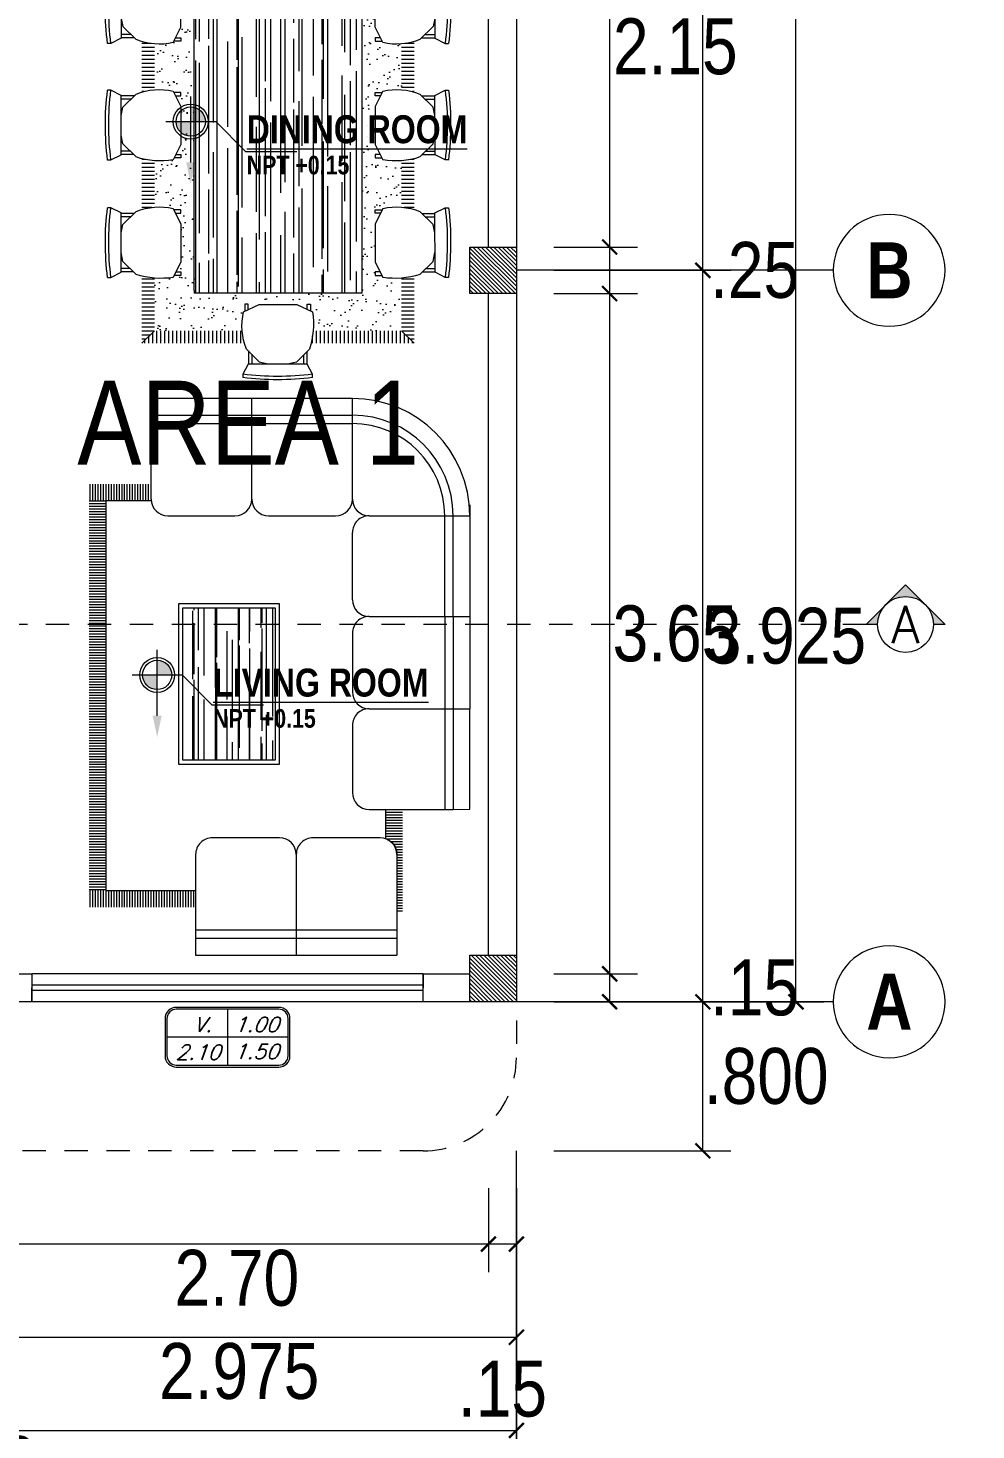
# Model space of a CAD drawing. Header units: millimetres. Extents: x 68 to 194, y 47 to 103.
# Drawn here: x 75.53 to 80.62, y 84.31 to 91.83 of the extents above; entities that cross this region are included whole.
import ezdxf
from ezdxf.enums import TextEntityAlignment as Align

# ---------------------------------------------------------------- set-up
doc = ezdxf.new("R2010")
doc.units = ezdxf.units.MM
doc.linetypes.add('DASHED2', pattern=[0.375, 0.25, -0.125])
for name, color, linetype, lineweight in [('A_Bloques', 56, 'Continuous', 15), ('A_Detalle de Vanos', 250, 'Continuous', 5), ('A_Muro con Techo', 232, 'Continuous', 40), ('A_Texto', 43, 'Continuous', 9), ('A_Ventana', 140, 'Continuous', 9), ('E_Columna', 3, 'Continuous', 25), ('G_Cortes', 3, 'Continuous', 60), ('G_Ejes', 253, 'Continuous', 20), ('G_Proyección', 8, 'DASHED2', 15), ('G_Texto', 122, 'Continuous', 20)]:
    doc.layers.add(name, color=color, linetype=linetype, lineweight=lineweight)
doc.layers.add('G_Acotación', color=171, linetype='Continuous')
doc.styles.add('4MM', font='romans.shx', dxfattribs={"height": 0.2})
doc.styles.add('Acotacion', font='ARIALN.TTF')
doc.styles.add('AMBIENTES', font='ARIALNB.TTF', dxfattribs={"height": 0.15})
doc.styles.add('Arial Marron', font='ARIALN.TTF')
doc.styles.add('Cotas', font='ARIALNB.TTF', dxfattribs={"height": 0.1})
doc.styles.add('Eje', font='ARIALNB.TTF', dxfattribs={"height": 0.3})
doc.styles.add('LETRAS', font='simplex1.shx', dxfattribs={"oblique": 20})
doc.dimstyles.new('Lenin_50', dxfattribs={"dimtxt": 0.3, "dimasz": 0.08, "dimexe": 0.15, "dimexo": 0.2, "dimgap": 0.03, "dimtad": 2, "dimtih": 1, "dimtoh": 1, "dimlfac": -1, "dimzin": 4, "dimdsep": 46, "dimtxsty": 'Acotacion', "dimblk": 'ARCHTICK', "dimcen": 0.08, "dimclrd": 256, "dimclre": 256, "dimclrt": 4, "dimazin": 1, "dimtm": 1e-09, "dimtfac": 1, "dimtmove": 2, "dimatfit": 2, "dimfxl": 0, "dimtolj": 1, "dimlwd": 13, "dimlwe": 18, "dimarcsym": 0})
pattern_1 = [(180, (-138.506639, -76.311573), (0, 0.015875), [])]
pattern_2 = [(90, (-138.506639, -76.311573), (0.015875, 1e-18), [])]

# ---------------------------------------------------------------- blocks, each defined once
blk = doc.blocks.new('Sala 02')
h = blk.add_hatch()
h.set_pattern_fill('LINE,_O', color=256, scale=0.005)
h.set_pattern_definition(pattern_1)
edge = h.paths.add_edge_path()
edge.add_line((0.4348, 3.0575), (0.4018, 3.0575))
edge.add_line((0.4018, 3.0575), (0.4018, 2.45))
edge.add_line((0.4018, 2.45), (0.5007, 2.45))
edge.add_line((0.5007, 2.45), (0.5007, 2.6256))
edge.add_arc((0.5348, 2.7196), 0.1, 180.00153, 250.06437, ccw=False)
edge.add_line((0.4348, 2.7196), (0.4348, 3.0575))
h = blk.add_hatch()
h.set_pattern_fill('LINE,_O', color=256, scale=0.005, angle=90)
h.set_pattern_definition(pattern_2)
h.paths.add_polyline_path([(2.2692, 3.0326), (2.2692, 2.9336), (1.6348, 2.9336), (1.6348, 3.0325)])
h = blk.add_hatch()
h.set_pattern_fill('LINE,_O', color=256, scale=0.005)
h.set_pattern_definition(pattern_1)
h.paths.add_polyline_path([(2.1703, 2.9336), (2.2692, 2.9336), (2.2692, 0.6097), (2.1703, 0.6097)])
h = blk.add_hatch()
h.set_pattern_fill('AR-RROOF', color=256, scale=0.004, angle=90, style=0)
h.paths.add_polyline_path([(1.1592, 1.2505), (1.7124, 1.2505), (1.7124, 2.1547), (1.1592, 2.1547)])
h = blk.add_hatch()
h.set_pattern_fill('LINE,_O', color=256, scale=0.005, angle=90)
h.set_pattern_definition(pattern_2)
h.paths.add_polyline_path([(2.2692, 0.6097), (2.2692, 0.5108), (1.9001, 0.5108), (1.9001, 0.6097)])
at = {"color": 0, "linetype": 'Continuous', "lineweight": 5}
for p, q in [((0.4347, 3.2196), (0.4347, 3.3196)), ((0.4347, 3.2196), (0.4347, 3.3196)), ((0.4348, 2.7196), (0.4347, 3.3196)), ((1.0347, 3.3196), (0.4347, 3.3196)), ((1.0347, 3.2196), (1.0347, 3.3196)), ((1.0347, 3.2196), (1.0347, 3.3196)), ((1.0348, 2.7196), (1.0347, 3.3196)), ((1.6347, 3.3196), (1.0347, 3.3196)), ((1.0347, 3.2196), (1.0347, 3.3196)), ((1.6347, 3.2196), (1.6347, 3.3196)), ((1.6347, 3.2196), (1.6347, 3.3196)), ((1.6347, 3.2196), (1.6347, 3.3196)), ((1.6348, 2.7196), (1.6347, 3.3196)), ((0.4347, 3.2196), (1.0347, 3.2196)), ((0.4348, 2.7196), (0.4347, 3.2196)), ((1.0347, 3.2196), (1.6347, 3.2196)), ((1.0348, 2.7196), (1.0347, 3.2196)), ((1.0348, 2.7196), (1.0347, 3.2196)), ((1.6348, 2.7196), (1.6347, 3.2196)), ((1.6348, 2.7196), (1.6347, 3.2196)), ((0.4347, 3.1696), (1.0347, 3.1696)), ((1.0347, 3.1696), (1.6347, 3.1696)), ((0.5348, 2.6196), (0.9348, 2.6196)), ((1.1348, 2.6196), (1.5348, 2.6196)), ((0.1, 2.45), (0, 2.4499)), ((0, 2.4499), (0, 1.8499)), ((0.6, 2.45), (0.1, 2.45)), ((0.1, 1.85), (0.1, 2.45)), ((0.15, 1.85), (0.15, 2.45)), ((0.7, 1.95), (0.7, 2.35)), ((0.6, 1.85), (0, 1.8499)), ((0.1, 1.85), (0, 1.8499)), ((0.1, 1.85), (0, 1.8499)), ((0.1, 1.85), (0, 1.8499)), ((0.1, 1.85), (0, 1.8499)), ((0.1, 1.85), (0, 1.8499)), ((0, 0.634), (0, 1.8499)), ((0.1, 1.3), (0.1, 1.9)), ((0.6, 1.85), (0.1, 1.85)), ((0.6, 1.85), (0.1, 1.85)), ((0.6, 1.85), (0.1, 1.85)), ((0.6, 1.85), (0.1, 1.85)), ((0.15, 1.3), (0.15, 1.9)), ((0.7, 1.4), (0.7, 1.75)), ((0.1, 1.3), (0, 1.2999)), ((0.1, 1.3), (0, 1.2999)), ((0.1, 1.3), (0.1, 0.7)), ((0.6, 1.3), (0.1, 1.3)), ((0.6, 1.3), (0.1, 1.3)), ((0.15, 1.3), (0.15, 0.7)), ((0.7, 1.2), (0.7, 0.8)), ((0.1, 0.7), (0, 0.6999)), ((0.6, 0.7), (0.1, 0.7)), ((1.2, 0.7), (0.8, 0.7)), ((1.8, 0.7), (1.4, 0.7)), ((0.7001, 0.6), (0.7001, 0.1)), ((1.3001, 0.6), (1.3001, 0.1)), ((1.3001, 0.6), (1.3001, 0.1)), ((1.3001, 0.6), (1.3001, 0.1)), ((1.9001, 0.6), (1.9001, 0.1)), ((1.9001, 0.6), (1.9001, 0)), ((1.3001, 0.15), (0.7001, 0.15)), ((0.7001, 0.1), (0.7001, 0)), ((1.3001, 0.1), (0.7001, 0.1)), ((1.9001, 0.15), (1.3001, 0.15)), ((1.9001, 0.1), (1.3001, 0.1)), ((1.3001, 0.1), (1.3001, 0)), ((1.3001, 0.1), (1.3001, 0)), ((1.3001, 0.1), (1.3001, 0)), ((1.9001, 0.1), (1.9001, 0)), ((1.9001, 0.1), (1.9001, 0)), ((1.3001, 0), (1.9001, 0)), ((0.7001, 0), (1.3001, 0))]:
    blk.add_line(p, q, dxfattribs=at)
at = {"color": 0}
for p, q in [((1.1592, 2.1547), (1.1592, 1.2505)), ((1.7124, 2.1547), (1.1592, 2.1547)), ((1.7124, 1.2505), (1.7124, 2.1547)), ((1.1592, 1.2505), (1.7124, 1.2505))]:
    blk.add_line(p, q, dxfattribs=at)
for points in [[(1.8996, 0.6097), (2.1703, 0.6097), (2.1703, 2.9336), (1.6348, 2.9336)], [(0.5007, 2.6256), (0.5007, 2.45)]]:
    blk.add_lwpolyline(points)
blk.add_lwpolyline([(0.5029, 2.6248, -0.322044), (0.4348, 2.7196), (0.4348, 2.8575)], format="xyb")
for points in [[(1.1342, 1.2255), (1.7374, 1.2255), (1.7374, 2.1797), (1.1342, 2.1797)], [(1.1592, 1.2505), (1.7124, 1.2505), (1.7124, 2.1547), (1.1592, 2.1547)]]:
    blk.add_lwpolyline(points, close=True)
at = {"color": 0, "linetype": 'Continuous', "lineweight": 5}
for centre, radius, start, end in [((0.5348, 2.7196), 0.1, 180.00153, 270.00153), ((0.9348, 2.7196), 0.1, 270.00153, 0.00153), ((1.1348, 2.7196), 0.1, 180.00153, 270.00153), ((1.5348, 2.7196), 0.1, 270.00153, 0.00153), ((0.6, 2.35), 0.1, 0.00153, 90.00153), ((0.6, 1.95), 0.1, 270.00153, 0.00153), ((0.6, 1.75), 0.1, 0.00153, 90.00153), ((0.6, 1.75), 0.1, 0.00153, 90.00153), ((0.6, 1.4), 0.1, 270.00153, 0.00153), ((0.6, 1.2), 0.1, 0.00153, 90.00153), ((0.6, 0.8), 0.1, 270.00153, 0.00153), ((0.7, 0.7), 0.7, 180.00153, 270.00153), ((0.7, 0.7), 0.6, 180.00153, 270.00153), ((0.7, 0.7), 0.55, 180.00153, 270.00153), ((0.6001, 0.6), 0.1, 0.00153, 90.00153), ((0.8001, 0.6), 0.1, 90.00153, 180.00153), ((1.2001, 0.6), 0.1, 0.00153, 90.00153), ((1.4001, 0.6), 0.1, 90.00153, 180.00153), ((1.8001, 0.6), 0.1, 0.00153, 90.00153)]:
    blk.add_arc(centre, radius, start, end, dxfattribs=at)
blk = doc.blocks.new('Comedor 8S')
at = {"ltscale": 0.025}
h = blk.add_hatch(dxfattribs=at)
h.set_pattern_fill('LINE', color=256, scale=0.0075, style=0)
h.set_pattern_definition([(360, (-247.486458, 162.220055), (6e-18, 0.0238125), [])])
h.paths.add_polyline_path([(1.3059, -0.8119), (1.3059, -0.1974, -0.041033), (1.2309, -0.2098), (1.2309, -0.7369)])
h.paths.add_polyline_path([(1.3059, 0.1996), (1.3059, 0.8119), (1.2309, 0.7369), (1.2309, 0.2137, -0.052749)])
h.paths.add_polyline_path([(-1.2309, 0.2146), (-1.2309, 0.7369), (-1.3059, 0.8119), (-1.3059, 0.204, -0.052364)])
h.paths.add_polyline_path([(-1.2309, -0.7369), (-1.2309, -0.2108, -0.040826), (-1.3059, -0.2011), (-1.3059, -0.8119)])
h = blk.add_hatch(dxfattribs=at)
h.set_pattern_fill('LINE', color=256, scale=0.0075, angle=-90, style=0)
h.set_pattern_definition([(270, (-247.486458, 162.220055), (0.0238125, -4e-18), [])])
h.paths.add_polyline_path([(-0.8895, -0.8119, -0.041209), (-0.9019, -0.7366), (-1.2309, -0.7369), (-1.3059, -0.8119)])
h.paths.add_polyline_path([(-0.1917, -0.8119, -0.052758), (-0.2058, -0.7369), (-0.4785, -0.7369, -0.052758), (-0.4926, -0.8119)])
h.paths.add_polyline_path([(0.5083, -0.8119, -0.052758), (0.4942, -0.7369), (0.2176, -0.7369, -0.041038), (0.2052, -0.8119)])
h.paths.add_polyline_path([(1.3059, -0.8119), (1.2309, -0.7369), (0.9176, -0.7369, -0.041038), (0.9052, -0.8119)])
h.paths.add_polyline_path([(1.2309, 0.7369), (1.3059, 0.8119), (0.9052, 0.8119, -0.041038), (0.9176, 0.7369)])
h.paths.add_polyline_path([(0.4942, 0.7369, -0.052758), (0.5083, 0.8119), (0.2052, 0.8119, -0.041038), (0.2176, 0.7369)])
h.paths.add_polyline_path([(-0.2058, 0.7369, -0.052758), (-0.1917, 0.8119), (-0.4926, 0.8119, -0.052758), (-0.4785, 0.7369)])
h.paths.add_polyline_path([(-0.9019, 0.7366, -0.041209), (-0.8895, 0.8119), (-1.3059, 0.8119), (-1.2309, 0.7369)])
h = blk.add_hatch()
h.set_pattern_fill('AR-SAND', color=256, scale=0.0025, angle=-90, style=0)
h.set_pattern_definition([(307.5, (-247.48646, 162.06034), (0.12235331, 0.004000078), [0, -0.09652, 0, -0.10795, 0, -0.1031875]), (277.5, (-247.48646, 162.06034), (0.179206275, -0.11238082), [0, -0.05207, 0, -0.086995, 0, -0.0333375]), (237.5, (-247.48646, 162.13844), (0.000359296, -0.197748093), [0, -0.03175, 0, -0.1143, 0, -0.149225]), (227.5, (-247.48646, 162.13844), (0.05573233, -0.19088911), [0, -0.015875, 0, -0.07493, 0, -0.085725])])
h.paths.add_polyline_path([(1.2309, -0.2098, -0.060465), (1.1192, -0.2053), (1.1133, -0.1932), (1.0732, -0.1932), (1.0732, -0.1731), (1.1035, -0.1731), (1.0742, -0.113), (1.0742, 0.113), (1.1054, 0.177), (1.0732, 0.177), (1.0732, 0.1971), (1.1152, 0.1971), (1.1192, 0.2053, -0.077679), (1.2309, 0.2137), (1.2309, 0.7369), (0.9176, 0.7369, -0.060637), (0.9132, 0.6249), (0.9011, 0.619), (0.9011, 0.579), (0.8809, 0.579), (0.8809, 0.6093), (0.8208, 0.58), (0.5949, 0.58), (0.5308, 0.6112), (0.5308, 0.579), (0.5107, 0.579), (0.5107, 0.621), (0.5026, 0.6249, -0.077899), (0.4942, 0.7369), (0.2176, 0.7369, -0.060637), (0.2132, 0.6249), (0.2011, 0.619), (0.2011, 0.579), (0.1809, 0.579), (0.1809, 0.6093), (0.1208, 0.58), (-0.1051, 0.58), (-0.1692, 0.6112), (-0.1692, 0.579), (-0.1893, 0.579), (-0.1893, 0.621), (-0.1974, 0.6249, -0.077899), (-0.2058, 0.7369), (-0.4785, 0.7369, -0.077899), (-0.4868, 0.6249), (-0.495, 0.621), (-0.495, 0.579), (-0.5151, 0.579), (-0.5151, 0.6112), (-0.5792, 0.58), (-0.8051, 0.58), (-0.8652, 0.6093), (-0.8652, 0.579), (-0.8853, 0.579), (-0.8853, 0.619), (-0.8974, 0.6249, -0.060465), (-0.9019, 0.7366), (-1.2309, 0.7369), (-1.2309, 0.2146, -0.066755), (-1.1349, 0.2053), (-1.1309, 0.1971), (-1.089, 0.1971), (-1.089, 0.177), (-1.1211, 0.177), (-1.09, 0.113), (-1.09, -0.113), (-1.1192, -0.1731), (-1.089, -0.1731), (-1.089, -0.1932), (-1.129, -0.1932), (-1.1349, -0.2053, -0.05194), (-1.2309, -0.2108), (-1.2309, -0.7369), (-0.9019, -0.7366, -0.060465), (-0.8974, -0.6249), (-0.8853, -0.619), (-0.8853, -0.579), (-0.8652, -0.579), (-0.8652, -0.6093), (-0.8051, -0.58), (-0.5792, -0.58), (-0.5151, -0.6112), (-0.5151, -0.579), (-0.495, -0.579), (-0.495, -0.621), (-0.4868, -0.6249, -0.077899), (-0.4785, -0.7369), (-0.2058, -0.7369, -0.077899), (-0.1974, -0.6249), (-0.1893, -0.621), (-0.1893, -0.579), (-0.1692, -0.579), (-0.1692, -0.6112), (-0.1051, -0.58), (0.1208, -0.58), (0.1809, -0.6093), (0.1809, -0.579), (0.2011, -0.579), (0.2011, -0.619), (0.2132, -0.6249, -0.060637), (0.2176, -0.7369), (0.4942, -0.7369, -0.077899), (0.5026, -0.6249), (0.5107, -0.621), (0.5107, -0.579), (0.5308, -0.579), (0.5308, -0.6112), (0.5949, -0.58), (0.8208, -0.58), (0.8809, -0.6093), (0.8809, -0.579), (0.9011, -0.579), (0.9011, -0.619), (0.9132, -0.6249, -0.060637), (0.9176, -0.7369), (1.2309, -0.7369)])
h.paths.add_polyline_path([(1.0079, -0.5), (-1.0079, -0.5), (-1.0079, 0.5), (0.9921, 0.5), (1.0079, 0.5)], flags=16)
h = blk.add_hatch()
h.set_pattern_fill('AR-RROOF', color=256, scale=0.005, style=0)
h.set_pattern_definition([(360, (-247.48646, 162.22005), (0.2794, 0.127), [1.905, -0.254, 0.635, -0.127]), (360, (-247.31755, 162.28355), (-0.127, 0.16891), [0.381, -0.04191, 0.762, -0.09525]), (360, (-247.42296, 162.328005), (0.6604, 0.08509), [1.016, -0.1778, 0.508, -0.127])])
h.paths.add_polyline_path([(-1.0079, 0.5), (-1.0079, -0.5), (1.0079, -0.5), (1.0079, 0.5), (0.9921, 0.5)])
for p, q in [((-0.8975, 1.0157), (-0.8975, 0.9957)), ((-0.4821, 0.9962), (-0.4821, 1.0162)), ((-0.2022, 0.9962), (-0.2022, 1.0162)), ((0.2132, 1.0157), (0.2132, 0.9957)), ((0.4978, 0.9962), (0.4978, 1.0162)), ((0.9132, 1.0157), (0.9132, 0.9957)), ((-0.8975, 0.9957), (-0.8668, 0.936)), ((-0.8795, 0.8461), (-0.8021, 0.9245)), ((-0.8668, 0.936), (-0.5135, 0.9354)), ((-0.8646, 0.8612), (-0.8646, 0.9354)), ((-0.8446, 0.8814), (-0.8446, 0.9355)), ((-0.8021, 0.9245), (-0.7491, 0.9358)), ((-0.6313, 0.9356), (-0.5822, 0.9245)), ((-0.5822, 0.9245), (-0.5047, 0.8461)), ((-0.5357, 0.8775), (-0.5357, 0.9355)), ((-0.5157, 0.8572), (-0.5157, 0.9354)), ((-0.5135, 0.9354), (-0.4821, 0.9962)), ((-0.5135, 0.9354), (-0.4821, 0.9962)), ((-0.1708, 0.9354), (-0.2022, 0.9962)), ((-0.1708, 0.9354), (-0.2022, 0.9962)), ((-0.1021, 0.9245), (-0.1795, 0.8461)), ((0.1826, 0.936), (-0.1708, 0.9354)), ((-0.1686, 0.8572), (-0.1686, 0.9354)), ((-0.1486, 0.8775), (-0.1486, 0.9355)), ((-0.053, 0.9356), (-0.1021, 0.9245)), ((0.1178, 0.9245), (0.0648, 0.9358)), ((0.1953, 0.8461), (0.1178, 0.9245)), ((0.1603, 0.8814), (0.1603, 0.9355)), ((0.1803, 0.8612), (0.1803, 0.9354)), ((0.2132, 0.9957), (0.1826, 0.936)), ((0.5292, 0.9354), (0.4978, 0.9962)), ((0.5292, 0.9354), (0.4978, 0.9962)), ((0.5979, 0.9245), (0.5205, 0.8461)), ((0.8826, 0.936), (0.5292, 0.9354)), ((0.5314, 0.8572), (0.5314, 0.9354)), ((0.5514, 0.8775), (0.5514, 0.9355)), ((0.647, 0.9356), (0.5979, 0.9245)), ((0.8178, 0.9245), (0.7648, 0.9358)), ((0.8953, 0.8461), (0.8178, 0.9245)), ((0.8603, 0.8814), (0.8603, 0.9355)), ((0.8803, 0.8612), (0.8803, 0.9354)), ((0.9132, 0.9957), (0.8826, 0.936)), ((-0.8051, 0.58), (-0.8974, 0.6249)), ((-0.8853, 0.579), (-0.8853, 0.619)), ((-0.8652, 0.6093), (-0.8652, 0.579)), ((-0.4868, 0.6249), (-0.5792, 0.58)), ((-0.5151, 0.6112), (-0.5151, 0.579)), ((-0.495, 0.579), (-0.495, 0.621)), ((-0.1974, 0.6249), (-0.1051, 0.58)), ((-0.1893, 0.579), (-0.1893, 0.621)), ((-0.1692, 0.6112), (-0.1692, 0.579)), ((0.1208, 0.58), (0.2132, 0.6249)), ((0.1809, 0.6093), (0.1809, 0.579)), ((0.2011, 0.579), (0.2011, 0.619)), ((0.5026, 0.6249), (0.5949, 0.58)), ((0.5107, 0.579), (0.5107, 0.621)), ((0.5308, 0.6112), (0.5308, 0.579)), ((0.8208, 0.58), (0.9132, 0.6249)), ((0.8809, 0.6093), (0.8809, 0.579)), ((0.9011, 0.579), (0.9011, 0.619)), ((-0.8652, 0.579), (-0.8853, 0.579)), ((-0.5792, 0.58), (-0.8051, 0.58)), ((-0.5151, 0.579), (-0.495, 0.579)), ((-0.1692, 0.579), (-0.1893, 0.579)), ((-0.1051, 0.58), (0.1208, 0.58)), ((0.1809, 0.579), (0.2011, 0.579)), ((0.5308, 0.579), (0.5107, 0.579)), ((0.5949, 0.58), (0.8208, 0.58)), ((0.8809, 0.579), (0.9011, 0.579)), ((-1.0079, 0.5), (-1.0079, -0.5)), ((0.9921, 0.5), (-1.0079, 0.5)), ((1.0079, -0.5), (1.0079, 0.5)), ((-1.5062, 0.21), (-1.5262, 0.21)), ((-1.4454, 0.1787), (-1.5062, 0.21)), ((-1.4454, 0.1787), (-1.5062, 0.21)), ((-1.446, -0.1747), (-1.4454, 0.1787)), ((-1.3672, 0.1764), (-1.4454, 0.1764)), ((-1.4345, 0.1099), (-1.3561, 0.1874)), ((-1.1349, 0.2053), (-1.09, 0.113)), ((-1.089, 0.1971), (-1.1309, 0.1971)), ((-1.1211, 0.177), (-1.089, 0.177)), ((-1.089, 0.177), (-1.089, 0.1971)), ((1.0732, 0.1971), (1.1152, 0.1971)), ((1.0732, 0.177), (1.0732, 0.1971)), ((1.1054, 0.177), (1.0732, 0.177)), ((1.1192, 0.2053), (1.0742, 0.113)), ((1.4187, 0.1099), (1.3404, 0.1874)), ((1.3515, 0.1764), (1.4297, 0.1764)), ((1.4297, 0.1787), (1.4905, 0.21)), ((1.4297, 0.1787), (1.4905, 0.21)), ((1.4303, -0.1747), (1.4297, 0.1787)), ((1.4905, 0.21), (1.5105, 0.21)), ((-1.4456, 0.0609), (-1.4345, 0.1099)), ((-1.3874, 0.1564), (-1.4454, 0.1564)), ((-1.09, 0.113), (-1.09, -0.113)), ((1.0742, 0.113), (1.0742, -0.113)), ((1.3717, 0.1564), (1.4297, 0.1564)), ((1.4299, 0.0609), (1.4187, 0.1099)), ((-1.4345, -0.1099), (-1.4458, -0.0569)), ((1.4187, -0.1099), (1.4301, -0.0569)), ((-1.3914, -0.1525), (-1.4454, -0.1525)), ((-1.3561, -0.1874), (-1.4345, -0.1099)), ((-1.09, -0.113), (-1.1349, -0.2053)), ((1.0742, -0.113), (1.1192, -0.2053)), ((1.3404, -0.1874), (1.4187, -0.1099)), ((1.3757, -0.1525), (1.4297, -0.1525)), ((-1.5256, -0.2054), (-1.5056, -0.2054)), ((-1.5056, -0.2054), (-1.446, -0.1747)), ((-1.3712, -0.1725), (-1.4454, -0.1725)), ((-1.089, -0.1932), (-1.129, -0.1932)), ((-1.1192, -0.1731), (-1.089, -0.1731)), ((-1.089, -0.1731), (-1.089, -0.1932)), ((1.1035, -0.1731), (1.0732, -0.1731)), ((1.0732, -0.1731), (1.0732, -0.1932)), ((1.0732, -0.1932), (1.1133, -0.1932)), ((1.3555, -0.1725), (1.4297, -0.1725)), ((1.4899, -0.2054), (1.4303, -0.1747)), ((1.5099, -0.2054), (1.4899, -0.2054)), ((-1.0079, -0.5), (1.0079, -0.5)), ((-0.8051, -0.58), (-0.8974, -0.6249)), ((-0.8652, -0.579), (-0.8853, -0.579)), ((-0.8853, -0.579), (-0.8853, -0.619)), ((-0.8652, -0.6093), (-0.8652, -0.579)), ((-0.5792, -0.58), (-0.8051, -0.58)), ((-0.4868, -0.6249), (-0.5792, -0.58)), ((-0.5151, -0.579), (-0.495, -0.579)), ((-0.5151, -0.6112), (-0.5151, -0.579)), ((-0.495, -0.579), (-0.495, -0.621)), ((-0.1974, -0.6249), (-0.1051, -0.58)), ((-0.1893, -0.579), (-0.1893, -0.621)), ((-0.1692, -0.579), (-0.1893, -0.579)), ((-0.1692, -0.6112), (-0.1692, -0.579)), ((-0.1051, -0.58), (0.1208, -0.58)), ((0.1208, -0.58), (0.2132, -0.6249)), ((0.1809, -0.6093), (0.1809, -0.579)), ((0.1809, -0.579), (0.2011, -0.579)), ((0.2011, -0.579), (0.2011, -0.619)), ((0.5026, -0.6249), (0.5949, -0.58)), ((0.5308, -0.579), (0.5107, -0.579)), ((0.5107, -0.579), (0.5107, -0.621)), ((0.5308, -0.6112), (0.5308, -0.579)), ((0.5949, -0.58), (0.8208, -0.58)), ((0.8208, -0.58), (0.9132, -0.6249)), ((0.8809, -0.579), (0.9011, -0.579)), ((0.8809, -0.6093), (0.8809, -0.579)), ((0.9011, -0.579), (0.9011, -0.619)), ((-0.8795, -0.8461), (-0.8021, -0.9245)), ((-0.8646, -0.8612), (-0.8646, -0.9354)), ((-0.8446, -0.8814), (-0.8446, -0.9355)), ((-0.5822, -0.9245), (-0.5047, -0.8461)), ((-0.5357, -0.8775), (-0.5357, -0.9355)), ((-0.5157, -0.8572), (-0.5157, -0.9354)), ((-0.1021, -0.9245), (-0.1795, -0.8461)), ((-0.1686, -0.8572), (-0.1686, -0.9354)), ((-0.1486, -0.8775), (-0.1486, -0.9355)), ((0.1953, -0.8461), (0.1178, -0.9245)), ((0.1603, -0.8814), (0.1603, -0.9355)), ((0.1803, -0.8612), (0.1803, -0.9354)), ((0.5979, -0.9245), (0.5205, -0.8461)), ((0.5314, -0.8572), (0.5314, -0.9354)), ((0.5514, -0.8775), (0.5514, -0.9355)), ((0.8953, -0.8461), (0.8178, -0.9245)), ((0.8603, -0.8814), (0.8603, -0.9355)), ((0.8803, -0.8612), (0.8803, -0.9354)), ((-0.8975, -0.9957), (-0.8668, -0.936)), ((-0.8975, -1.0157), (-0.8975, -0.9957)), ((-0.8668, -0.936), (-0.5135, -0.9354)), ((-0.8021, -0.9245), (-0.7491, -0.9358)), ((-0.6313, -0.9356), (-0.5822, -0.9245)), ((-0.5135, -0.9354), (-0.4821, -0.9962)), ((-0.5135, -0.9354), (-0.4821, -0.9962)), ((-0.4821, -0.9962), (-0.4821, -1.0162)), ((-0.1708, -0.9354), (-0.2022, -0.9962)), ((-0.1708, -0.9354), (-0.2022, -0.9962)), ((-0.2022, -0.9962), (-0.2022, -1.0162)), ((0.1826, -0.936), (-0.1708, -0.9354)), ((-0.053, -0.9356), (-0.1021, -0.9245)), ((0.1178, -0.9245), (0.0648, -0.9358)), ((0.2132, -0.9957), (0.1826, -0.936)), ((0.2132, -1.0157), (0.2132, -0.9957)), ((0.5292, -0.9354), (0.4978, -0.9962)), ((0.5292, -0.9354), (0.4978, -0.9962)), ((0.4978, -0.9962), (0.4978, -1.0162)), ((0.8826, -0.936), (0.5292, -0.9354)), ((0.647, -0.9356), (0.5979, -0.9245)), ((0.8178, -0.9245), (0.7648, -0.9358)), ((0.9132, -0.9957), (0.8826, -0.936)), ((0.9132, -1.0157), (0.9132, -0.9957))]:
    blk.add_line(p, q)
for p, q in [((-1.2309, 0.7369), (-1.3059, 0.8119)), ((1.2309, 0.7369), (1.3059, 0.8119)), ((0.9921, 0.5), (1.0079, 0.5)), ((-1.2309, -0.7369), (-1.3059, -0.8119)), ((1.2309, -0.7369), (1.3059, -0.8119))]:
    blk.add_line(p, q, dxfattribs=at)
for centre, radius, start, end in [((-0.6877, -0.604), 1.6333, 82.76954, 97.38145), ((-0.6877, -0.624), 1.6333, 82.76954, 97.38145), ((0.0034, -0.604), 1.6333, 82.61855, 97.23046), ((0.0034, -0.624), 1.6333, 82.61855, 97.23046), ((0.7034, -0.604), 1.6333, 82.61855, 97.23046), ((0.7034, -0.624), 1.6333, 82.61855, 97.23046), ((-0.4396, 0.6992), 0.4638, 161.53389, 189.21549), ((-0.8399, 0.7077), 0.3627, 346.8082, 22.44243), ((0.1557, 0.7077), 0.3627, 157.55757, 193.1918), ((-0.2447, 0.6992), 0.4638, 350.78451, 18.46611), ((0.8557, 0.7077), 0.3627, 157.55757, 193.1918), ((0.4553, 0.6992), 0.4638, 350.78451, 18.46611), ((0.0941, 0.0045), 1.6333, 172.76954, 187.38145), ((0.1141, 0.0045), 1.6333, 172.76954, 187.38145), ((-1.2177, -0.1478), 0.3627, 76.8082, 112.44243), ((1.2019, -0.1478), 0.3627, 67.55757, 103.1918), ((-0.1298, 0.0045), 1.6333, 352.61855, 7.23046), ((-0.1098, 0.0045), 1.6333, 352.61855, 7.23046), ((-1.2092, 0.2526), 0.4638, 251.53389, 279.21549), ((1.1935, 0.2526), 0.4638, 260.78451, 288.46611), ((-0.4396, -0.6992), 0.4638, 170.78451, 198.46611), ((-0.8399, -0.7077), 0.3627, 337.55757, 13.1918), ((0.1557, -0.7077), 0.3627, 166.8082, 202.44243), ((-0.2447, -0.6992), 0.4638, 341.53389, 9.21549), ((0.8557, -0.7077), 0.3627, 166.8082, 202.44243), ((0.4553, -0.6992), 0.4638, 341.53389, 9.21549), ((-0.6877, 0.624), 1.6333, 262.61855, 277.23046), ((0.0034, 0.624), 1.6333, 262.76954, 277.38145), ((0.7034, 0.624), 1.6333, 262.76954, 277.38145), ((-0.6877, 0.604), 1.6333, 262.61855, 277.23046), ((0.0034, 0.604), 1.6333, 262.76954, 277.38145), ((0.7034, 0.604), 1.6333, 262.76954, 277.38145)]:
    blk.add_arc(centre, radius, start, end)
blk = doc.blocks.new('TITULP')
h = blk.add_hatch(color=1)
h.paths.add_polyline_path([(0, -0.0554), (0, -0.134), (0.0785, -0.134, 0.414214)])
h.paths.add_polyline_path([(0, -0.134), (-0.0785, -0.134, 0.414214), (0, -0.2125)])
for p, q in [((0, -0.3527), (0, 0)), ((-0.134, -0.134), (0.134, -0.134)), ((0.2939, -0.2939), (0.5699, -0.2939))]:
    blk.add_line(p, q)
at = {"lineweight": 18}
blk.add_line((0.134, -0.134), (0.2939, -0.2939), dxfattribs=at)
for radius in [0.0937, 0.0785]:
    blk.add_circle((0, -0.134), radius)
blk.add_solid([(0.0242, -0.3527), (0, -0.4678), (-0.0242, -0.3527)])
at = {"style": 'Arial Marron', "width": 1.35}
blk.add_attdef('%%USALA', text='', height=0.14, dxfattribs=at).set_placement((0.3052, -0.1124), align=Align.TOP_LEFT)
at = {"style": 'Arial Marron', "width": 1.1}
blk.add_attdef('NPT%%P0.00', text='', height=0.1, dxfattribs=at).set_placement((0.6033, -0.3972), align=Align.MIDDLE_CENTER)
at = {"style": 'Arial Marron'}
blk.add_attdef('PISO', text='', height=0.08, dxfattribs=at).set_placement((0.6033, -0.5391), align=Align.MIDDLE_CENTER)
blk = doc.blocks.new('Eri')
blk.add_line((-1.7, 0), (0, 0))
blk.add_circle((-2, 0), 0.3)
at = {"color": 1, "style": 'Eje', "flags": 4}
blk.add_attdef('H', text='', height=0.3, dxfattribs=at).set_placement((-2, 0), align=Align.MIDDLE_CENTER)
blk = doc.blocks.new('_ArchTick')
at = {"color": 0, "linetype": 'ByBlock', "const_width": 0.15}
blk.add_lwpolyline([(-0.5, -0.5), (0.5, 0.5)], dxfattribs=at)
blk = doc.blocks.new('*D78')
at = {"layer": 'Defpoints', "color": 0}
for p in [(72.1519, 85.8087), (78.1519, 85.8087), (78.1519, 84.3087)]:
    blk.add_point(p, dxfattribs=at)
at = {"layer": 'G_Acotación', "lineweight": 18}
for p, q in [((72.1519, 85.6087), (72.1519, 84.1587)), ((78.1519, 85.6087), (78.1519, 84.1587))]:
    blk.add_line(p, q, dxfattribs=at)
at = {"layer": 'G_Acotación', "lineweight": 13}
blk.add_line((72.1519, 84.3087), (78.1519, 84.3087), dxfattribs=at)
at = {"layer": 'G_Acotación', "lineweight": 13, "xscale": 0.08, "yscale": 0.08, "zscale": 0.08, "rotation": 180.0000000000004}
blk.add_blockref('_ArchTick', (72.1519, 84.3087), dxfattribs=at)
at = {"layer": 'G_Acotación', "lineweight": 13, "xscale": 0.08, "yscale": 0.08, "zscale": 0.08}
blk.add_blockref('_ArchTick', (78.1519, 84.3087), dxfattribs=at)
at = {"layer": 'G_Acotación', "color": 4, "lineweight": 5, "insert": (75.1519, 84.1255), "char_height": 0.3, "attachment_point": 5, "style": 'Acotacion'}
blk.add_mtext('\\A1;6.000', dxfattribs=at)
blk = doc.blocks.new('*D79')
at = {"layer": 'Defpoints', "color": 0}
for p in [(75.1769, 85.8087), (78.1519, 85.8087), (78.1519, 84.8087)]:
    blk.add_point(p, dxfattribs=at)
at = {"layer": 'G_Acotación', "lineweight": 18}
for p, q in [((75.1769, 85.6087), (75.1769, 84.6587)), ((78.1519, 85.6087), (78.1519, 84.6587))]:
    blk.add_line(p, q, dxfattribs=at)
at = {"layer": 'G_Acotación', "lineweight": 13}
blk.add_line((75.1769, 84.8087), (78.1519, 84.8087), dxfattribs=at)
at = {"layer": 'G_Acotación', "lineweight": 13, "xscale": 0.08, "yscale": 0.08, "zscale": 0.08, "rotation": 180.0000000000004}
blk.add_blockref('_ArchTick', (75.1769, 84.8087), dxfattribs=at)
at = {"layer": 'G_Acotación', "lineweight": 13, "xscale": 0.08, "yscale": 0.08, "zscale": 0.08}
blk.add_blockref('_ArchTick', (78.1519, 84.8087), dxfattribs=at)
at = {"layer": 'G_Acotación', "color": 4, "lineweight": 5, "insert": (76.6644, 84.6255), "char_height": 0.3, "attachment_point": 5, "style": 'Acotacion'}
blk.add_mtext('\\A1;2.975', dxfattribs=at)
blk = doc.blocks.new('*D86')
at = {"layer": 'Defpoints', "color": 0}
for p in [(78.1519, 99.1087), (79.6519, 99.1087), (78.1519, 86.6087)]:
    blk.add_point(p, dxfattribs=at)
at = {"layer": 'G_Acotación', "lineweight": 18}
for p, q in [((78.3519, 99.1087), (79.8019, 99.1087)), ((78.3519, 86.6087), (79.8019, 86.6087))]:
    blk.add_line(p, q, dxfattribs=at)
at = {"layer": 'G_Acotación', "lineweight": 13}
blk.add_line((79.6519, 86.6087), (79.6519, 99.1087), dxfattribs=at)
at = {"layer": 'G_Acotación', "lineweight": 13, "xscale": 0.08, "yscale": 0.08, "zscale": 0.08}
for p, rotation in [((79.6519, 99.1087), 90), ((79.6519, 86.6087), 270)]:
    blk.add_blockref('_ArchTick', p, dxfattribs=dict(at, rotation=rotation))
at = {"layer": 'G_Acotación', "color": 4, "lineweight": 5, "insert": (80.1806, 92.8587), "char_height": 0.3, "attachment_point": 5, "style": 'Acotacion'}
blk.add_mtext('\\A1;12.500', dxfattribs=at)
blk = doc.blocks.new('*D87')
at = {"layer": 'Defpoints', "color": 0}
for p in [(78.1519, 90.5337), (79.1519, 90.5337), (78.1519, 86.6087)]:
    blk.add_point(p, dxfattribs=at)
at = {"layer": 'G_Acotación', "lineweight": 18}
for p, q in [((78.3519, 90.5337), (79.3019, 90.5337)), ((78.3519, 86.6087), (79.3019, 86.6087))]:
    blk.add_line(p, q, dxfattribs=at)
at = {"layer": 'G_Acotación', "lineweight": 13}
blk.add_line((79.1519, 86.6087), (79.1519, 90.5337), dxfattribs=at)
at = {"layer": 'G_Acotación', "lineweight": 13, "xscale": 0.08, "yscale": 0.08, "zscale": 0.08}
for p, rotation in [((79.1519, 90.5337), 90), ((79.1519, 86.6087), 270)]:
    blk.add_blockref('_ArchTick', p, dxfattribs=dict(at, rotation=rotation))
at = {"layer": 'G_Acotación', "color": 4, "lineweight": 5, "insert": (79.598, 88.5712), "char_height": 0.3, "attachment_point": 5, "style": 'Acotacion'}
blk.add_mtext('\\A1;3.925', dxfattribs=at)
blk = doc.blocks.new('*D88')
at = {"layer": 'Defpoints', "color": 0}
for p in [(78.1519, 95.0837), (79.1519, 95.0837), (78.1519, 90.5337)]:
    blk.add_point(p, dxfattribs=at)
at = {"layer": 'G_Acotación', "lineweight": 18}
for p, q in [((78.3519, 95.0837), (79.3019, 95.0837)), ((78.3519, 90.5337), (79.3019, 90.5337))]:
    blk.add_line(p, q, dxfattribs=at)
at = {"layer": 'G_Acotación', "lineweight": 13}
blk.add_line((79.1519, 90.5337), (79.1519, 95.0837), dxfattribs=at)
at = {"layer": 'G_Acotación', "lineweight": 13, "xscale": 0.08, "yscale": 0.08, "zscale": 0.08}
for p, rotation in [((79.1519, 95.0837), 90), ((79.1519, 90.5337), 270)]:
    blk.add_blockref('_ArchTick', p, dxfattribs=dict(at, rotation=rotation))
at = {"layer": 'G_Acotación', "color": 4, "lineweight": 5, "insert": (79.6016, 92.8087), "char_height": 0.3, "attachment_point": 5, "style": 'Acotacion'}
blk.add_mtext('\\A1;4.550', dxfattribs=at)
blk = doc.blocks.new('*D90')
at = {"layer": 'Defpoints', "color": 0}
for p in [(78.1519, 86.6087), (79.1519, 86.6087), (78.1519, 85.8087)]:
    blk.add_point(p, dxfattribs=at)
at = {"layer": 'G_Acotación', "lineweight": 18}
for p, q in [((78.3519, 86.6087), (79.3019, 86.6087)), ((78.3519, 85.8087), (79.3019, 85.8087))]:
    blk.add_line(p, q, dxfattribs=at)
at = {"layer": 'G_Acotación', "lineweight": 13}
blk.add_line((79.1519, 85.8087), (79.1519, 86.6087), dxfattribs=at)
at = {"layer": 'G_Acotación', "lineweight": 13, "xscale": 0.08, "yscale": 0.08, "zscale": 0.08}
for p, rotation in [((79.1519, 86.6087), 90), ((79.1519, 85.8087), 270)]:
    blk.add_blockref('_ArchTick', p, dxfattribs=dict(at, rotation=rotation))
at = {"layer": 'G_Acotación', "color": 4, "lineweight": 5, "insert": (79.4921, 86.2087), "char_height": 0.3, "attachment_point": 5, "style": 'Acotacion'}
blk.add_mtext('\\A1;.800', dxfattribs=at)
blk = doc.blocks.new('*D131')
at = {"layer": 'Defpoints', "color": 0}
for p in [(78.0019, 85.8087), (78.1519, 85.8087), (78.0019, 85.3087)]:
    blk.add_point(p, dxfattribs=at)
at = {"layer": 'G_Acotación', "lineweight": 18}
for p, q in [((78.0019, 85.6087), (78.0019, 85.1587)), ((78.1519, 85.6087), (78.1519, 85.1587))]:
    blk.add_line(p, q, dxfattribs=at)
at = {"layer": 'G_Acotación', "lineweight": 13}
blk.add_line((78.1519, 85.3087), (78.0019, 85.3087), dxfattribs=at)
at = {"layer": 'G_Acotación', "lineweight": 13, "xscale": 0.08, "yscale": 0.08, "zscale": 0.08, "rotation": 180.0000000000004}
blk.add_blockref('_ArchTick', (78.0019, 85.3087), dxfattribs=at)
at = {"layer": 'G_Acotación', "lineweight": 13, "xscale": 0.08, "yscale": 0.08, "zscale": 0.08}
blk.add_blockref('_ArchTick', (78.1519, 85.3087), dxfattribs=at)
at = {"layer": 'G_Acotación', "color": 4, "lineweight": 5, "insert": (78.0769, 84.531), "char_height": 0.3, "attachment_point": 5, "style": 'Acotacion'}
blk.add_mtext('\\A1;.15', dxfattribs=at)
blk = doc.blocks.new('*D132')
at = {"layer": 'Defpoints', "color": 0}
for p in [(75.3019, 85.8087), (78.0019, 85.8087), (75.3019, 85.3087)]:
    blk.add_point(p, dxfattribs=at)
at = {"layer": 'G_Acotación', "lineweight": 18}
for p, q in [((75.3019, 85.6087), (75.3019, 85.1587)), ((78.0019, 85.6087), (78.0019, 85.1587))]:
    blk.add_line(p, q, dxfattribs=at)
at = {"layer": 'G_Acotación', "lineweight": 13}
blk.add_line((78.0019, 85.3087), (75.3019, 85.3087), dxfattribs=at)
at = {"layer": 'G_Acotación', "lineweight": 13, "xscale": 0.08, "yscale": 0.08, "zscale": 0.08, "rotation": 180.0000000000004}
blk.add_blockref('_ArchTick', (75.3019, 85.3087), dxfattribs=at)
at = {"layer": 'G_Acotación', "lineweight": 13, "xscale": 0.08, "yscale": 0.08, "zscale": 0.08}
blk.add_blockref('_ArchTick', (78.0019, 85.3087), dxfattribs=at)
at = {"layer": 'G_Acotación', "color": 4, "lineweight": 5, "insert": (76.6519, 85.1255), "char_height": 0.3, "attachment_point": 5, "style": 'Acotacion'}
blk.add_mtext('\\A1;2.70', dxfattribs=at)
blk = doc.blocks.new('*D193')
at = {"layer": 'Defpoints', "color": 0}
for p in [(78.1519, 92.8087), (78.1519, 90.6587), (78.6519, 90.6587)]:
    blk.add_point(p, dxfattribs=at)
at = {"layer": 'G_Acotación', "lineweight": 18}
for p, q in [((78.3519, 92.8087), (78.8019, 92.8087)), ((78.3519, 90.6587), (78.8019, 90.6587))]:
    blk.add_line(p, q, dxfattribs=at)
at = {"layer": 'G_Acotación', "lineweight": 13}
blk.add_line((78.6519, 92.8087), (78.6519, 90.6587), dxfattribs=at)
at = {"layer": 'G_Acotación', "lineweight": 13, "xscale": 0.08, "yscale": 0.08, "zscale": 0.08}
for p, rotation in [((78.6519, 92.8087), 90), ((78.6519, 90.6587), 270)]:
    blk.add_blockref('_ArchTick', p, dxfattribs=dict(at, rotation=rotation))
at = {"layer": 'G_Acotación', "color": 4, "lineweight": 5, "insert": (79.0045, 91.7337), "char_height": 0.3, "attachment_point": 5, "style": 'Acotacion'}
blk.add_mtext('\\A1;2.15', dxfattribs=at)
blk = doc.blocks.new('*D194')
at = {"layer": 'Defpoints', "color": 0}
for p in [(78.1519, 90.6587), (78.1519, 90.4087), (78.6519, 90.4087)]:
    blk.add_point(p, dxfattribs=at)
at = {"layer": 'G_Acotación', "lineweight": 18}
for p, q in [((78.3519, 90.6587), (78.8019, 90.6587)), ((78.3519, 90.4087), (78.8019, 90.4087))]:
    blk.add_line(p, q, dxfattribs=at)
at = {"layer": 'G_Acotación', "lineweight": 13}
blk.add_line((78.6519, 90.6587), (78.6519, 90.4087), dxfattribs=at)
at = {"layer": 'G_Acotación', "lineweight": 13, "xscale": 0.08, "yscale": 0.08, "zscale": 0.08}
for p, rotation in [((78.6519, 90.6587), 90), ((78.6519, 90.4087), 270)]:
    blk.add_blockref('_ArchTick', p, dxfattribs=dict(at, rotation=rotation))
at = {"layer": 'G_Acotación', "color": 4, "lineweight": 5, "insert": (79.4296, 90.5337), "char_height": 0.3, "attachment_point": 5, "style": 'Acotacion'}
blk.add_mtext('\\A1;.25', dxfattribs=at)
blk = doc.blocks.new('*D195')
at = {"layer": 'Defpoints', "color": 0}
for p in [(78.1519, 90.4087), (78.1519, 86.7587), (78.6519, 86.7587)]:
    blk.add_point(p, dxfattribs=at)
at = {"layer": 'G_Acotación', "lineweight": 18}
for p, q in [((78.3519, 90.4087), (78.8019, 90.4087)), ((78.3519, 86.7587), (78.8019, 86.7587))]:
    blk.add_line(p, q, dxfattribs=at)
at = {"layer": 'G_Acotación', "lineweight": 13}
blk.add_line((78.6519, 90.4087), (78.6519, 86.7587), dxfattribs=at)
at = {"layer": 'G_Acotación', "lineweight": 13, "xscale": 0.08, "yscale": 0.08, "zscale": 0.08}
for p, rotation in [((78.6519, 90.4087), 90), ((78.6519, 86.7587), 270)]:
    blk.add_blockref('_ArchTick', p, dxfattribs=dict(at, rotation=rotation))
at = {"layer": 'G_Acotación', "color": 4, "lineweight": 5, "insert": (79.0024, 88.5837), "char_height": 0.3, "attachment_point": 5, "style": 'Acotacion'}
blk.add_mtext('\\A1;3.65', dxfattribs=at)
blk = doc.blocks.new('*D196')
at = {"layer": 'Defpoints', "color": 0}
for p in [(78.1519, 86.7587), (78.1519, 86.6087), (78.6519, 86.6087)]:
    blk.add_point(p, dxfattribs=at)
at = {"layer": 'G_Acotación', "lineweight": 18}
for p, q in [((78.3519, 86.7587), (78.8019, 86.7587)), ((78.3519, 86.6087), (78.8019, 86.6087))]:
    blk.add_line(p, q, dxfattribs=at)
at = {"layer": 'G_Acotación', "lineweight": 13}
blk.add_line((78.6519, 86.7587), (78.6519, 86.6087), dxfattribs=at)
at = {"layer": 'G_Acotación', "lineweight": 13, "xscale": 0.08, "yscale": 0.08, "zscale": 0.08}
for p, rotation in [((78.6519, 86.7587), 90), ((78.6519, 86.6087), 270)]:
    blk.add_blockref('_ArchTick', p, dxfattribs=dict(at, rotation=rotation))
at = {"layer": 'G_Acotación', "color": 4, "lineweight": 5, "insert": (79.4296, 86.6837), "char_height": 0.3, "attachment_point": 5, "style": 'Acotacion'}
blk.add_mtext('\\A1;.15', dxfattribs=at)

msp = doc.modelspace()

# ---------------------------------------------------------------- hatches: boundary and pattern name
at = {"layer": 'E_Columna', "lineweight": 5}
h = msp.add_hatch(dxfattribs=at)
h.set_pattern_fill('LINE', color=256, scale=0.005, angle=45, style=0)
h.set_pattern_definition([(135, (187.297988, 6.89542), (0.0112253202, 0.0112253202), [])])
h.paths.add_polyline_path([(78.1519, 90.4087), (77.9019, 90.4087), (77.9019, 90.6587), (78.1519, 90.6587)])
h = msp.add_hatch(dxfattribs=at)
h.set_pattern_fill('LINE', color=256, scale=0.005, angle=45, style=0)
h.set_pattern_definition([(135, (187.297988, 6.74542), (0.0112253202, 0.0112253202), [])])
h.paths.add_polyline_path([(78.1519, 86.6087), (77.9019, 86.6087), (77.9019, 86.8587), (78.1519, 86.8587)])
at = {"layer": 'G_Cortes', "linetype": 'Continuous', "lineweight": 5}
h = msp.add_hatch(color=1, dxfattribs=at)
h.paths.add_polyline_path([(80.1337, 88.7398), (80.2398, 88.8458), (80.3459, 88.7398, 0.414214)])
h.paths.add_polyline_path([(80.3459, 88.7398), (80.4519, 88.6337), (80.3898, 88.6337, 0.198912)])
h.paths.add_polyline_path([(80.1337, 88.7398, 0.198912), (80.0898, 88.6337), (80.0277, 88.6337)])

# ---------------------------------------------------------------- linework, layer by layer
at = {"layer": 'A_Detalle de Vanos', "linetype": 'ByBlock', "lineweight": 5}
msp.add_line((76.6019, 86.5687), (76.6019, 86.2687), dxfattribs=at)
at = {"layer": 'A_Detalle de Vanos', "lineweight": 5}
msp.add_line((76.9269, 86.4187), (76.2769, 86.4187), dxfattribs=at)
for points in [[(76.9369, 86.5187, 0.414214), (76.8769, 86.5787), (76.3269, 86.5787, 0.414214), (76.2669, 86.5187), (76.2669, 86.3187, 0.414214), (76.3269, 86.2587), (76.8769, 86.2587, 0.414214), (76.9369, 86.3187)], [(76.9269, 86.5187, 0.414214), (76.8769, 86.5687), (76.3269, 86.5687, 0.414214), (76.2769, 86.5187), (76.2769, 86.3187, 0.414214), (76.3269, 86.2687), (76.8769, 86.2687, 0.414214), (76.9269, 86.3187)]]:
    msp.add_lwpolyline(points, format="xyb", close=True, dxfattribs=at)
at = {"layer": 'A_Muro con Techo', "lineweight": 5}
for points in [[(78.1519, 99.1087), (78.1519, 86.6087), (77.6519, 86.6087), (77.6519, 86.7587), (77.9019, 86.7587), (77.9019, 86.8587), (78.0019, 86.8587), (78.0019, 90.4087), (77.9019, 90.4087), (77.9019, 90.6587), (78.0019, 90.6587), (78.0019, 92.8087)], [(75.5519, 86.6087), (75.0519, 86.6087), (75.0519, 86.8587), (75.1519, 86.8587), (75.1519, 87.3587), (75.3019, 87.3587), (75.3019, 86.7587), (75.5519, 86.7587), (75.5519, 86.6087)]]:
    msp.add_lwpolyline(points, dxfattribs=at)
at = {"layer": 'A_Ventana', "color": 2, "lineweight": 5}
for p, q in [((77.6519, 86.7587), (75.5519, 86.7587)), ((75.5519, 86.7587), (75.5519, 86.6837)), ((77.6519, 86.7587), (77.6519, 86.6837)), ((75.5519, 86.6087), (75.5519, 86.6837)), ((77.6519, 86.6087), (77.6519, 86.6837)), ((77.6519, 86.6087), (75.5519, 86.6087))]:
    msp.add_line(p, q, dxfattribs=at)
at = {"layer": 'A_Ventana', "lineweight": 5}
for p, q in [((77.6519, 86.6987), (75.5519, 86.6987)), ((77.6519, 86.6687), (75.5519, 86.6687))]:
    msp.add_line(p, q, dxfattribs=at)
at = {"layer": 'E_Columna', "lineweight": 5}
for points in [[(78.1519, 90.4087), (77.9019, 90.4087), (77.9019, 90.6587), (78.1519, 90.6587)], [(78.1519, 86.6087), (77.9019, 86.6087), (77.9019, 86.8587), (78.1519, 86.8587)]]:
    msp.add_lwpolyline(points, close=True, dxfattribs=at)
at = {"layer": 'G_Cortes', "color": 3, "linetype": 'DASHED2', "lineweight": 5, "ltscale": 0.5}
msp.add_line((80.0277, 88.6337), (70.2762, 88.6337), dxfattribs=at)
at = {"layer": 'G_Cortes', "color": 3, "linetype": 'Continuous', "lineweight": 5}
msp.add_lwpolyline([(80.0898, 88.6337), (80.0277, 88.6337), (80.2398, 88.8458), (80.4519, 88.6337), (80.3898, 88.6337)], dxfattribs=at)
at = {"layer": 'G_Cortes', "color": 5, "linetype": 'Continuous', "lineweight": 5}
msp.add_circle((80.2398, 88.6337), 0.15, dxfattribs=at)
at = {"layer": 'G_Proyección', "lineweight": 5, "ltscale": 0.5}
msp.add_lwpolyline([(78.1519, 99.1087), (78.1519, 99.1087), (78.1519, 86.3087, -0.414214), (77.6519, 85.8087), (72.6519, 85.8087, -0.414214), (72.1519, 86.3087), (72.1519, 99.1087), (72.1519, 99.1087), (78.1519, 99.1087), (78.1519, 99.1087)], format="xyb", close=True, dxfattribs=at)

# ---------------------------------------------------------------- block references
at = {"layer": 'A_Bloques', "lineweight": 5}
for name, p, xscale, yscale, zscale, rotation in [('Comedor 8S', (76.8727, 91.3175), -0.8999999999999986, 0.8999999999999986, 0.9, 90), ('Sala 02', (77.9019, 89.8463), 0.9000000000000057, 0.9000000000000057, 0.9000000000000057, 180.0000000000004)]:
    msp.add_blockref(name, p, dxfattribs=dict(at, xscale=xscale, yscale=yscale, zscale=zscale, rotation=rotation))
at = {"layer": 'A_Texto', "lineweight": 5}
ref = msp.add_blockref('TITULP', (76.4045, 91.4655), dxfattribs=at)
ref.add_attrib('NPT%%P0.00', 'NPT +0.15', dxfattribs={"layer": '0', "color": 30, "height": 0.1, "style": 'Cotas'}).set_placement((76.9802, 91.0983), align=Align.MIDDLE_CENTER)
ref.add_attrib('%%USALA', '%%UDINING ROOM', dxfattribs={"layer": '0', "height": 0.15, "style": 'AMBIENTES'}).set_placement((76.7048, 91.3657), align=Align.TOP_LEFT)
ref = msp.add_blockref('TITULP', (76.2243, 88.4964), dxfattribs=at)
ref.add_attrib('NPT%%P0.00', 'NPT +0.15', dxfattribs={"layer": '0', "color": 30, "height": 0.1, "rotation": 360, "style": 'Cotas'}).set_placement((76.8, 88.1292), align=Align.MIDDLE_CENTER)
ref.add_attrib('%%USALA', '%%ULIVING ROOM', dxfattribs={"layer": '0', "height": 0.15, "rotation": 360, "style": 'AMBIENTES'}).set_placement((76.5246, 88.3965), align=Align.TOP_LEFT)
at = {"layer": 'G_Ejes', "lineweight": 5}
ref = msp.add_blockref('Eri', (78.1519, 90.5337), dxfattribs=dict(at, xscale=-1))
ref.add_attrib('H', 'B', dxfattribs={"layer": '0', "color": 1, "height": 0.3, "style": 'Eje', "flags": 4}).set_placement((80.1532, 90.5337), align=Align.MIDDLE_CENTER)
ref = msp.add_blockref('Eri', (78.1519, 86.6087), dxfattribs=dict(at, xscale=-1))
ref.add_attrib('H', 'A', dxfattribs={"layer": '0', "color": 1, "height": 0.3, "style": 'Eje', "flags": 4}).set_placement((80.153, 86.6087), align=Align.MIDDLE_CENTER)
ref = msp.add_blockref('Eri', (78.1519, 85.8087), dxfattribs=dict(at, xscale=-1, rotation=270))
ref.add_attrib('H', '3', dxfattribs={"layer": '0', "color": 1, "height": 0.3, "style": 'Eje', "flags": 4}).set_placement((78.1806, 83.8087), align=Align.MIDDLE_CENTER)

# ---------------------------------------------------------------- texts
at = {"lineweight": 5, "insert": (75.7958, 89.9409), "char_height": 0.45, "attachment_point": 1, "style": 'Acotacion'}
msp.add_mtext_dynamic_manual_height_columns('AREA 1', width=2.242374, gutter_width=2.3529, heights=[0], dxfattribs=at)
at = {"layer": 'G_Cortes', "color": 2, "linetype": 'Continuous', "lineweight": 5, "style": '4MM'}
msp.add_text('A', height=0.2, rotation=359.85917, dxfattribs=at).set_placement((80.2398, 88.6337), align=Align.MIDDLE_CENTER)
at = {"layer": 'G_Texto', "lineweight": 5, "style": 'LETRAS', "oblique": 20}
for s, p in [('V.', (76.4212, 86.4469)), ('1.00', (76.636, 86.4469)), ('2.10', (76.3231, 86.298)), ('1.50', (76.636, 86.3017))]:
    msp.add_text(s, height=0.08, dxfattribs=at).set_placement(p)

# ---------------------------------------------------------------- dimensions: what is measured, and where the dimension line sits
at = {"layer": 'G_Acotación', "lineweight": 5}
for base, p1, p2, angle, override, picture, middle in [((79.6519, 99.1087), (78.1519, 86.6087), (78.1519, 99.1087), 90, {"dimdec": 3, "dimfxl": 0.06}, '*D86', (80.1806, 92.8587)), ((79.1519, 95.0837), (78.1519, 90.5337), (78.1519, 95.0837), 90, {"dimdec": 3, "dimfxl": 0.06}, '*D88', (79.6016, 92.8087)), ((78.6519, 90.6587), (78.1519, 92.8087), (78.1519, 90.6587), 90, {"dimfxl": 0.06}, '*D193', (79.0045, 91.7337)), ((78.6519, 90.4087), (78.1519, 90.6587), (78.1519, 90.4087), 90, {"dimfxl": 0.06}, '*D194', (79.4296, 90.5337)), ((79.1519, 90.5337), (78.1519, 86.6087), (78.1519, 90.5337), 90, {"dimdec": 3, "dimfxl": 0.06}, '*D87', (79.598, 88.5712)), ((78.6519, 86.7587), (78.1519, 90.4087), (78.1519, 86.7587), 90, {"dimfxl": 0.06}, '*D195', (79.0024, 88.5837)), ((78.6519, 86.6087), (78.1519, 86.7587), (78.1519, 86.6087), 90, {"dimfxl": 0.06}, '*D196', (79.4296, 86.6837)), ((79.1519, 86.6087), (78.1519, 85.8087), (78.1519, 86.6087), 90, {"dimdec": 3, "dimfxl": 0.06}, '*D90', (79.4921, 86.2087)), ((78.1519, 84.3087), (72.1519, 85.8087), (78.1519, 85.8087), 180, {"dimdec": 3, "dimfxl": 0.06}, '*D78', (75.1519, 84.1255)), ((78.1519, 84.8087), (75.1769, 85.8087), (78.1519, 85.8087), 180, {"dimdec": 3, "dimfxl": 0.06}, '*D79', (76.6644, 84.6255)), ((75.3019, 85.3087), (78.0019, 85.8087), (75.3019, 85.8087), 180, {"dimfxl": 0.06}, '*D132', (76.6519, 85.1255)), ((78.0019, 85.3087), (78.1519, 85.8087), (78.0019, 85.8087), 180, {"dimfxl": 0.06}, '*D131', (78.0769, 84.531))]:
    dim = msp.add_linear_dim(base=base, p1=p1, p2=p2, angle=angle, dimstyle='Lenin_50', override=override, dxfattribs=at)
    dim.commit()
    dim.dimension.update_dxf_attribs({"geometry": picture, "text_midpoint": middle})

doc.saveas('drawing.dxf')
